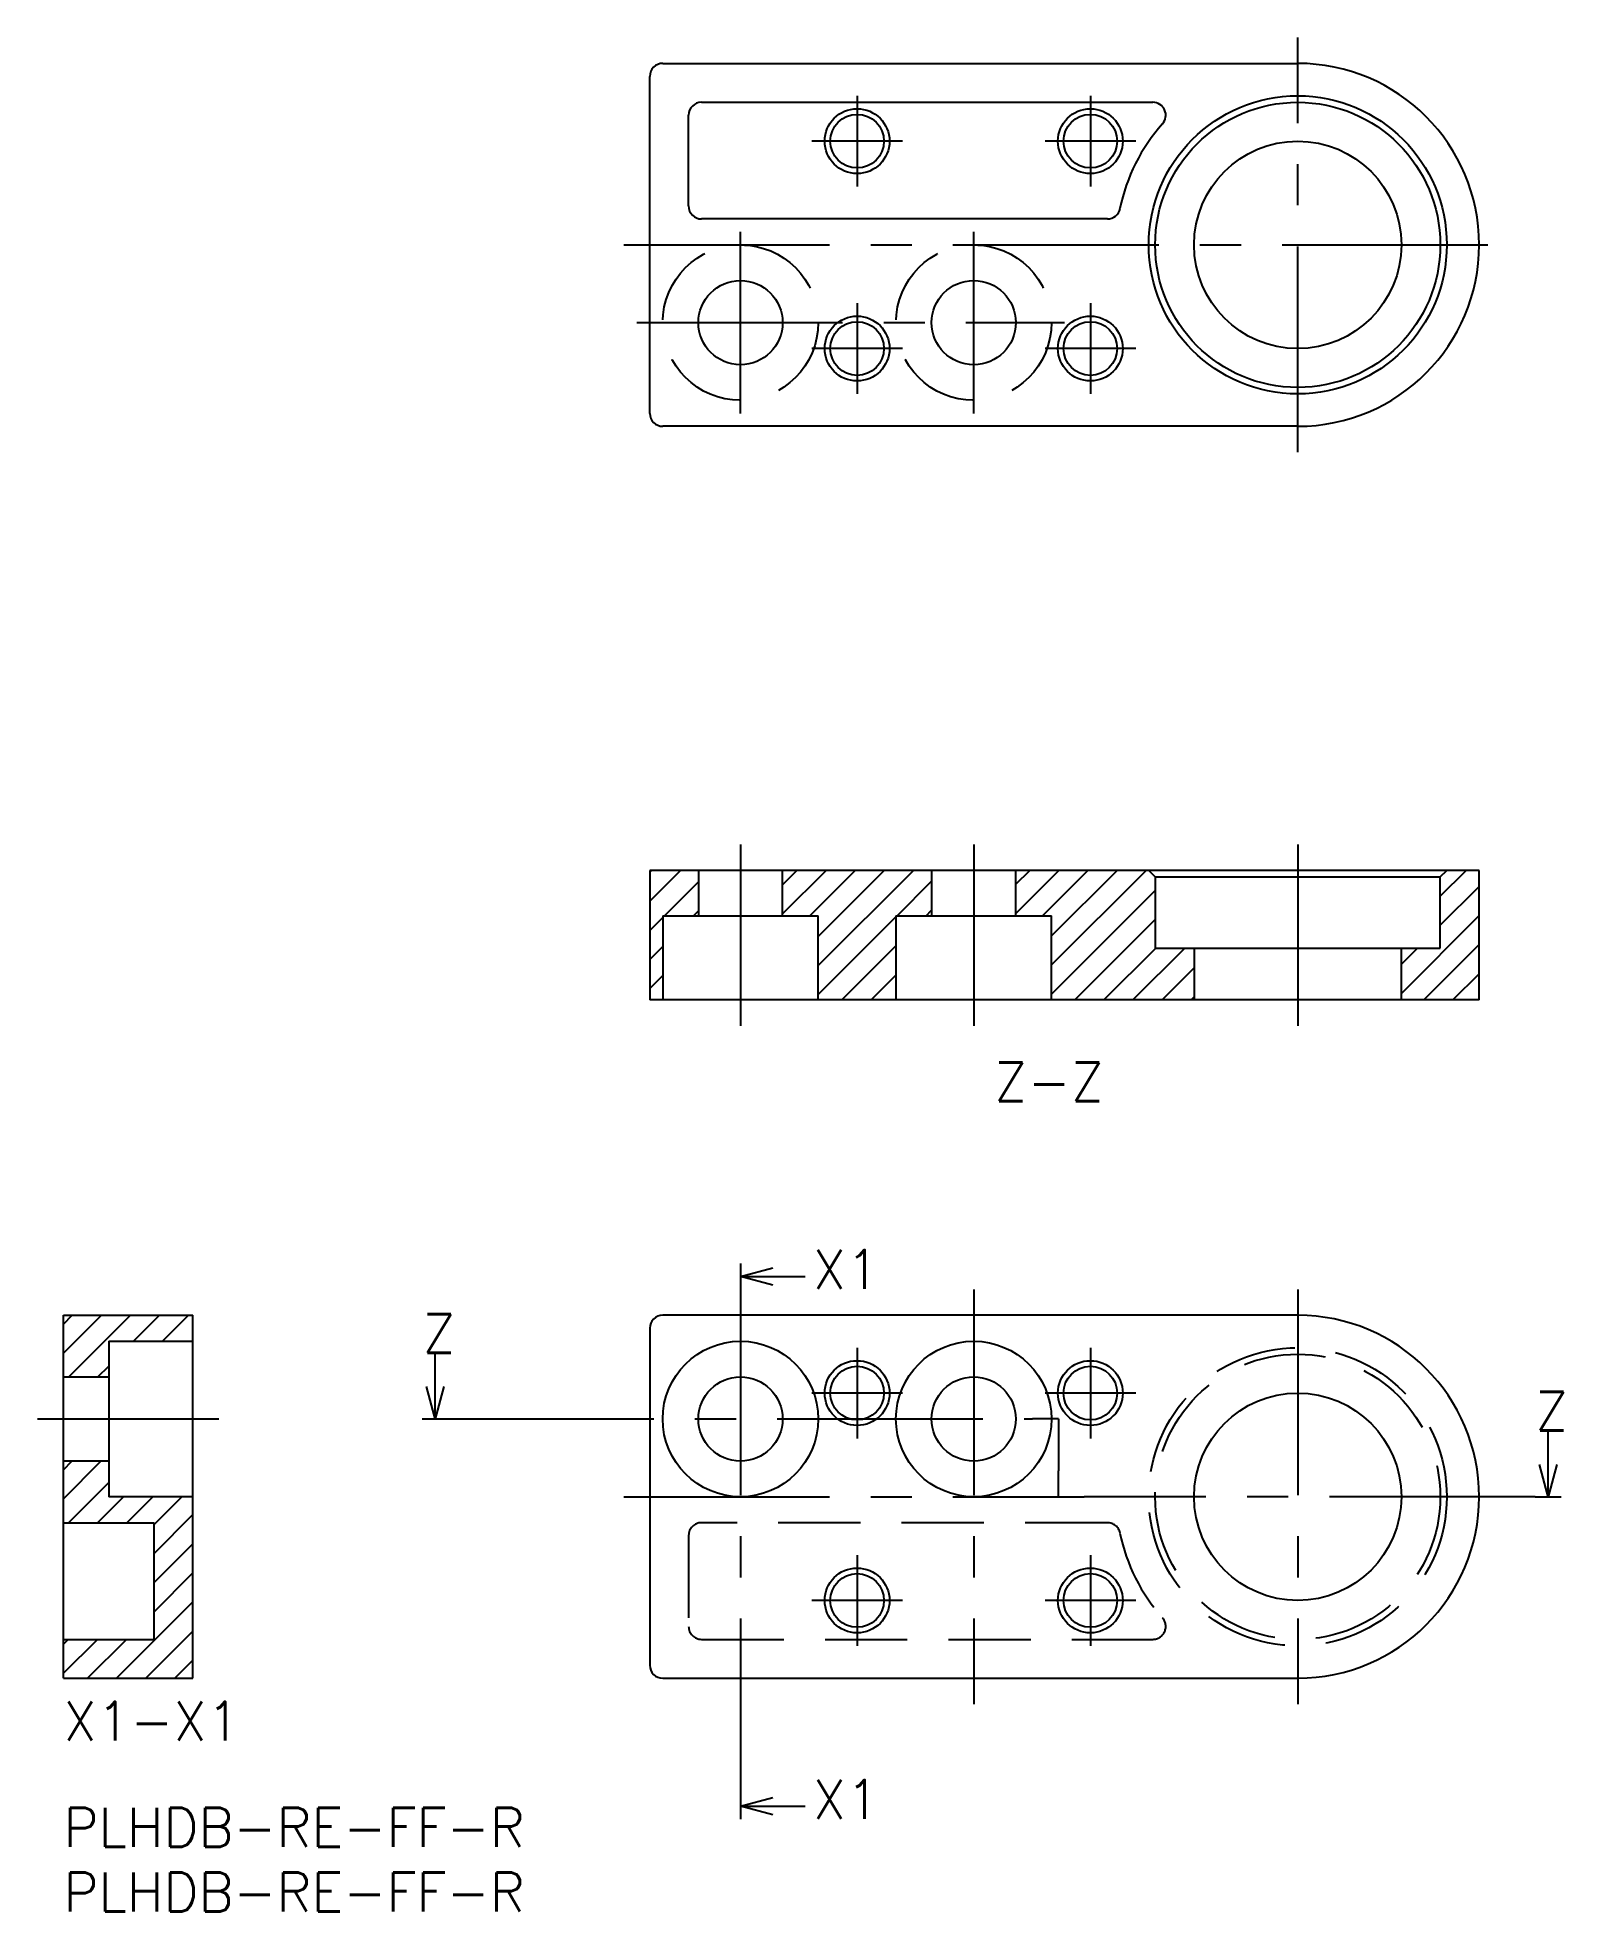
# Model space of a CAD drawing. Extents: x -2 to 116, y -8 to 137.
import ezdxf

# ---------------------------------------------------------------- set-up
doc = ezdxf.new("R2010")
doc.units = 0
doc.header["$LTSCALE"] = 0.5
doc.linetypes.add('CENTER', pattern=[50.8, 31.75, -6.35, 6.35, -6.35])
doc.linetypes.add('DASHED', pattern=[19.05, 12.7, -6.35])
for name, color, linetype in [('MSM_CENTER', 1, 'CENTER'), ('MSM_CONTINUOUS', 7, 'CONTINUOUS'), ('MSM_DASHED', 4, 'DASHED'), ('MSM_NARROW', 5, 'CONTINUOUS'), ('MSM_PART_NUMBER', 7, 'CONTINUOUS')]:
    doc.layers.add(name, color=color, linetype=linetype)
doc.styles.get("Standard").update_dxf_attribs({"font": 'txt.shx', "height": 2, "bigfont": 'bigfont.shx'})

# ---------------------------------------------------------------- blocks, each defined once
blk = doc.blocks.new('*U63')
at = {"layer": 'MSM_PART_NUMBER'}
blk.add_text('PLHDB-RE-FF-R', height=3, dxfattribs=at).set_placement((0, -3))
blk = doc.blocks.new('*U64')
at = {"layer": 'MSM_PART_NUMBER'}
blk.add_text('PLHDB-RE-FF-R', height=3, dxfattribs=at).set_placement((0, -8))

msp = doc.modelspace()

# ---------------------------------------------------------------- linework, layer by layer
at = {"layer": 'MSM_CENTER'}
for p, q in [((95.25, 104.59), (95.25, 136.59)), ((61.25, 132.09), (61.25, 125.09)), ((79.25, 132.09), (79.25, 125.09)), ((64.75, 128.59), (57.75, 128.59)), ((82.75, 128.59), (75.75, 128.59)), ((52.25, 107.59), (52.25, 121.59)), ((70.25, 107.59), (70.25, 121.59)), ((43.25, 120.59), (111.25, 120.59)), ((61.25, 116.09), (61.25, 109.09)), ((79.25, 116.09), (79.25, 109.09)), ((44.25, 114.59), (77.25, 114.59)), ((64.75, 112.59), (57.75, 112.59)), ((82.75, 112.59), (75.75, 112.59)), ((52.25, 74.33), (52.25, 60.33)), ((70.25, 74.33), (70.25, 60.33)), ((95.25, 74.33), (95.25, 60.33)), ((52.25, 40), (52.25, 1.13)), ((70.25, 40), (70.25, 8)), ((95.25, 40), (95.25, 8)), ((61.25, 35.5), (61.25, 28.5)), ((79.25, 35.5), (79.25, 28.5)), ((64.75, 32), (57.75, 32)), ((82.75, 32), (75.75, 32)), ((-2, 30), (12, 30)), ((29.69, 30), (74.78, 30)), ((76.78, 28), (76.78, 26)), ((43.25, 24), (76.78, 24)), ((113.57, 24), (78.78, 24)), ((61.25, 19.5), (61.25, 12.5)), ((79.25, 19.5), (79.25, 12.5)), ((64.75, 16), (57.75, 16)), ((82.75, 16), (75.75, 16))]:
    msp.add_line(p, q, dxfattribs=at)
at = {"layer": 'MSM_CONTINUOUS'}
for p, q in [((46.25, 134.59), (95.25, 134.59)), ((45.25, 107.59), (45.25, 133.59)), ((49.25, 131.59), (84.07, 131.59)), ((48.25, 123.59), (48.25, 130.59)), ((80.56, 122.59), (49.25, 122.59)), ((95.25, 106.59), (46.25, 106.59)), ((45.25, 72.33), (45.25, 62.33)), ((109.25, 72.33), (45.25, 72.33)), ((49, 72.33), (49, 68.83)), ((55.5, 68.83), (55.5, 72.33)), ((67, 72.33), (67, 68.83)), ((73.5, 68.83), (73.5, 72.33)), ((83.75, 72.33), (84.25, 71.83)), ((106.25, 71.83), (106.75, 72.33)), ((109.25, 62.33), (109.25, 72.33)), ((84.25, 71.83), (84.25, 66.33)), ((84.25, 71.83), (106.25, 71.83)), ((106.25, 66.33), (106.25, 71.83)), ((46.25, 68.83), (58.25, 68.83)), ((46.25, 68.83), (46.25, 62.33)), ((58.25, 62.33), (58.25, 68.83)), ((64.25, 68.83), (64.25, 62.33)), ((64.25, 68.83), (76.25, 68.83)), ((76.25, 62.33), (76.25, 68.83)), ((84.25, 66.33), (106.25, 66.33)), ((87.25, 66.33), (87.25, 62.33)), ((103.25, 62.33), (103.25, 66.33)), ((109.25, 62.33), (45.25, 62.33)), ((0, 38), (10, 38)), ((0, 10), (0, 38)), ((10, 10), (10, 38)), ((95.25, 38), (46.25, 38)), ((45.25, 37), (45.25, 11)), ((3.5, 36), (3.5, 24)), ((3.5, 36), (10, 36)), ((0, 33.25), (3.5, 33.25)), ((76.78, 30), (74.78, 30)), ((76.78, 30), (76.78, 28)), ((3.5, 26.75), (0, 26.75)), ((76.78, 24), (76.78, 26)), ((10, 24), (3.5, 24)), ((76.78, 24), (78.78, 24)), ((0, 22), (7, 22)), ((7, 13), (7, 22)), ((0, 13), (7, 13)), ((0, 10), (10, 10)), ((46.25, 10), (95.25, 10))]:
    msp.add_line(p, q, dxfattribs=at)
for centre, radius in [((95.25, 120.59), 11.5), ((95.25, 120.59), 11), ((61.25, 128.59), 2.07), ((79.25, 128.59), 2.07), ((95.25, 120.59), 8), ((52.25, 114.59), 3.25), ((70.25, 114.59), 3.25), ((61.25, 112.59), 2.07), ((79.25, 112.59), 2.07), ((52.25, 30), 6), ((70.25, 30), 6), ((61.25, 32), 2.07), ((79.25, 32), 2.07), ((52.25, 30), 3.25), ((70.25, 30), 3.25), ((95.25, 24), 8), ((61.25, 16), 2.07), ((79.25, 16), 2.07)]:
    msp.add_circle(centre, radius, dxfattribs=at)
for centre, radius, start, end in [((46.25, 133.59), 1, 90, 180), ((95.25, 120.59), 14, 270, 90), ((49.25, 130.59), 1, 90, 180), ((84.07, 130.59), 1, 318.1897, 90), ((95.25, 120.59), 14, 138.1897, 168.463), ((49.25, 123.59), 1, 180, 270), ((80.56, 123.59), 1, 270, 348.463), ((46.25, 107.59), 1, 180, 270), ((46.25, 37), 1, 90, 180), ((95.25, 24), 14, 270, 90), ((46.25, 11), 1, 180, 270)]:
    msp.add_arc(centre, radius, start, end, dxfattribs=at)
at = {"layer": 'MSM_DASHED'}
for p, q in [((80.56, 22), (49.25, 22)), ((48.25, 21), (48.25, 14)), ((49.25, 13), (84.07, 13))]:
    msp.add_line(p, q, dxfattribs=at)
for centre, radius in [((52.25, 114.59), 6), ((70.25, 114.59), 6), ((95.25, 24), 11.5), ((95.25, 24), 11)]:
    msp.add_circle(centre, radius, dxfattribs=at)
for centre, radius, start, end in [((49.25, 21), 1, 90, 180), ((80.56, 21), 1, 11.537, 90), ((95.25, 24), 14, 191.537, 221.8103), ((84.07, 14), 1, 270, 41.8103), ((49.25, 14), 1, 180, 270)]:
    msp.add_arc(centre, radius, start, end, dxfattribs=at)
at = {"layer": 'MSM_NARROW'}
for p, q in [((45.25, 72.2), (45.39, 72.33)), ((45.25, 69.95), (47.63, 72.33)), ((55.5, 71.22), (56.61, 72.33)), ((55.5, 68.97), (58.86, 72.33)), ((57.6, 68.83), (61.1, 72.33)), ((58.25, 67.23), (63.35, 72.33)), ((58.25, 64.99), (65.59, 72.33)), ((73.5, 71.26), (74.57, 72.33)), ((73.5, 69.01), (76.82, 72.33)), ((75.56, 68.83), (79.06, 72.33)), ((76.25, 67.27), (81.31, 72.33)), ((76.25, 65.03), (83.55, 72.33)), ((106.25, 70.33), (108.25, 72.33)), ((46.38, 68.83), (49, 71.45)), ((64.34, 68.83), (67, 71.49)), ((106.25, 68.09), (109.25, 71.09)), ((76.25, 62.78), (84.25, 70.78)), ((45.25, 67.7), (46.25, 68.7)), ((48.62, 68.83), (49, 69.21)), ((58.25, 62.74), (64.25, 68.74)), ((66.58, 68.83), (67, 69.25)), ((78.04, 62.33), (84.25, 68.54)), ((103.25, 62.84), (109.25, 68.84)), ((104.98, 62.33), (109.25, 66.6)), ((45.25, 65.46), (46.25, 66.46)), ((60.08, 62.33), (64.25, 66.5)), ((80.29, 62.33), (84.29, 66.33)), ((82.53, 62.33), (86.53, 66.33)), ((103.25, 65.09), (104.49, 66.33)), ((45.25, 63.21), (46.25, 64.21)), ((62.33, 62.33), (64.25, 64.25)), ((84.78, 62.33), (87.25, 64.8)), ((107.23, 62.33), (109.25, 64.35)), ((87.02, 62.33), (87.25, 62.56)), ((0, 37.32), (0.68, 38)), ((0, 35.07), (2.93, 38)), ((0.42, 33.25), (5.17, 38)), ((5.42, 36), (7.42, 38)), ((7.66, 36), (9.66, 38)), ((9.91, 36), (10, 36.09)), ((2.67, 33.25), (3.5, 34.08)), ((0, 26.09), (0.66, 26.75)), ((0, 23.85), (2.9, 26.75)), ((0.4, 22), (3.5, 25.1)), ((2.64, 22), (4.64, 24)), ((4.89, 22), (6.89, 24)), ((7, 21.87), (9.13, 24)), ((7, 19.62), (10, 22.62)), ((7, 17.38), (10, 20.38)), ((7, 15.13), (10, 18.13)), ((4.11, 10), (10, 15.89)), ((6.36, 10), (10, 13.64)), ((0, 12.62), (0.38, 13)), ((0, 10.38), (2.62, 13)), ((1.87, 10), (4.87, 13)), ((8.6, 10), (10, 11.4))]:
    msp.add_line(p, q, dxfattribs=at)
for centre in [(61.25, 128.59), (79.25, 128.59), (61.25, 112.59), (79.25, 112.59), (61.25, 32), (79.25, 32), (61.25, 16), (79.25, 16)]:
    msp.add_circle(centre, 2.5, dxfattribs=at)
at = {"layer": 'MSM_PART_NUMBER'}
for p, q in [((52.25, 42), (52.25, 40)), ((52.25, 41), (54.75, 41.67)), ((54.75, 40.33), (52.25, 41)), ((52.25, 41), (57.25, 41)), ((28.69, 30), (28.69, 35)), ((28.69, 30), (28.02, 32.5)), ((29.36, 32.5), (28.69, 30)), ((27.69, 30), (29.69, 30)), ((114.57, 24), (114.57, 29)), ((114.57, 24), (113.9, 26.5)), ((115.24, 26.5), (114.57, 24)), ((113.57, 24), (115.57, 24)), ((52.25, 1.13), (52.25, -0.87)), ((52.25, 0.13), (54.75, 0.8)), ((54.75, -0.54), (52.25, 0.13)), ((52.25, 0.13), (57.25, 0.13))]:
    msp.add_line(p, q, dxfattribs=at)

# ---------------------------------------------------------------- block references
at = {"layer": 'MSM_CONTINUOUS'}
for name in ['*U63', '*U64']:
    msp.add_blockref(name, (0, 0), dxfattribs=at)

# ---------------------------------------------------------------- texts
at = {"layer": 'MSM_PART_NUMBER'}
for s, p in [('Z-Z', (71.82, 54.51)), ('X1', (57.84, 40.04)), ('Z', (27.7, 35.1)), ('Z', (113.58, 29.1)), ('X1-X1', (0, 5.2)), ('X1', (57.84, -0.84))]:
    msp.add_text(s, height=3, rotation=360, dxfattribs=at).set_placement(p)

doc.saveas('drawing.dxf')
